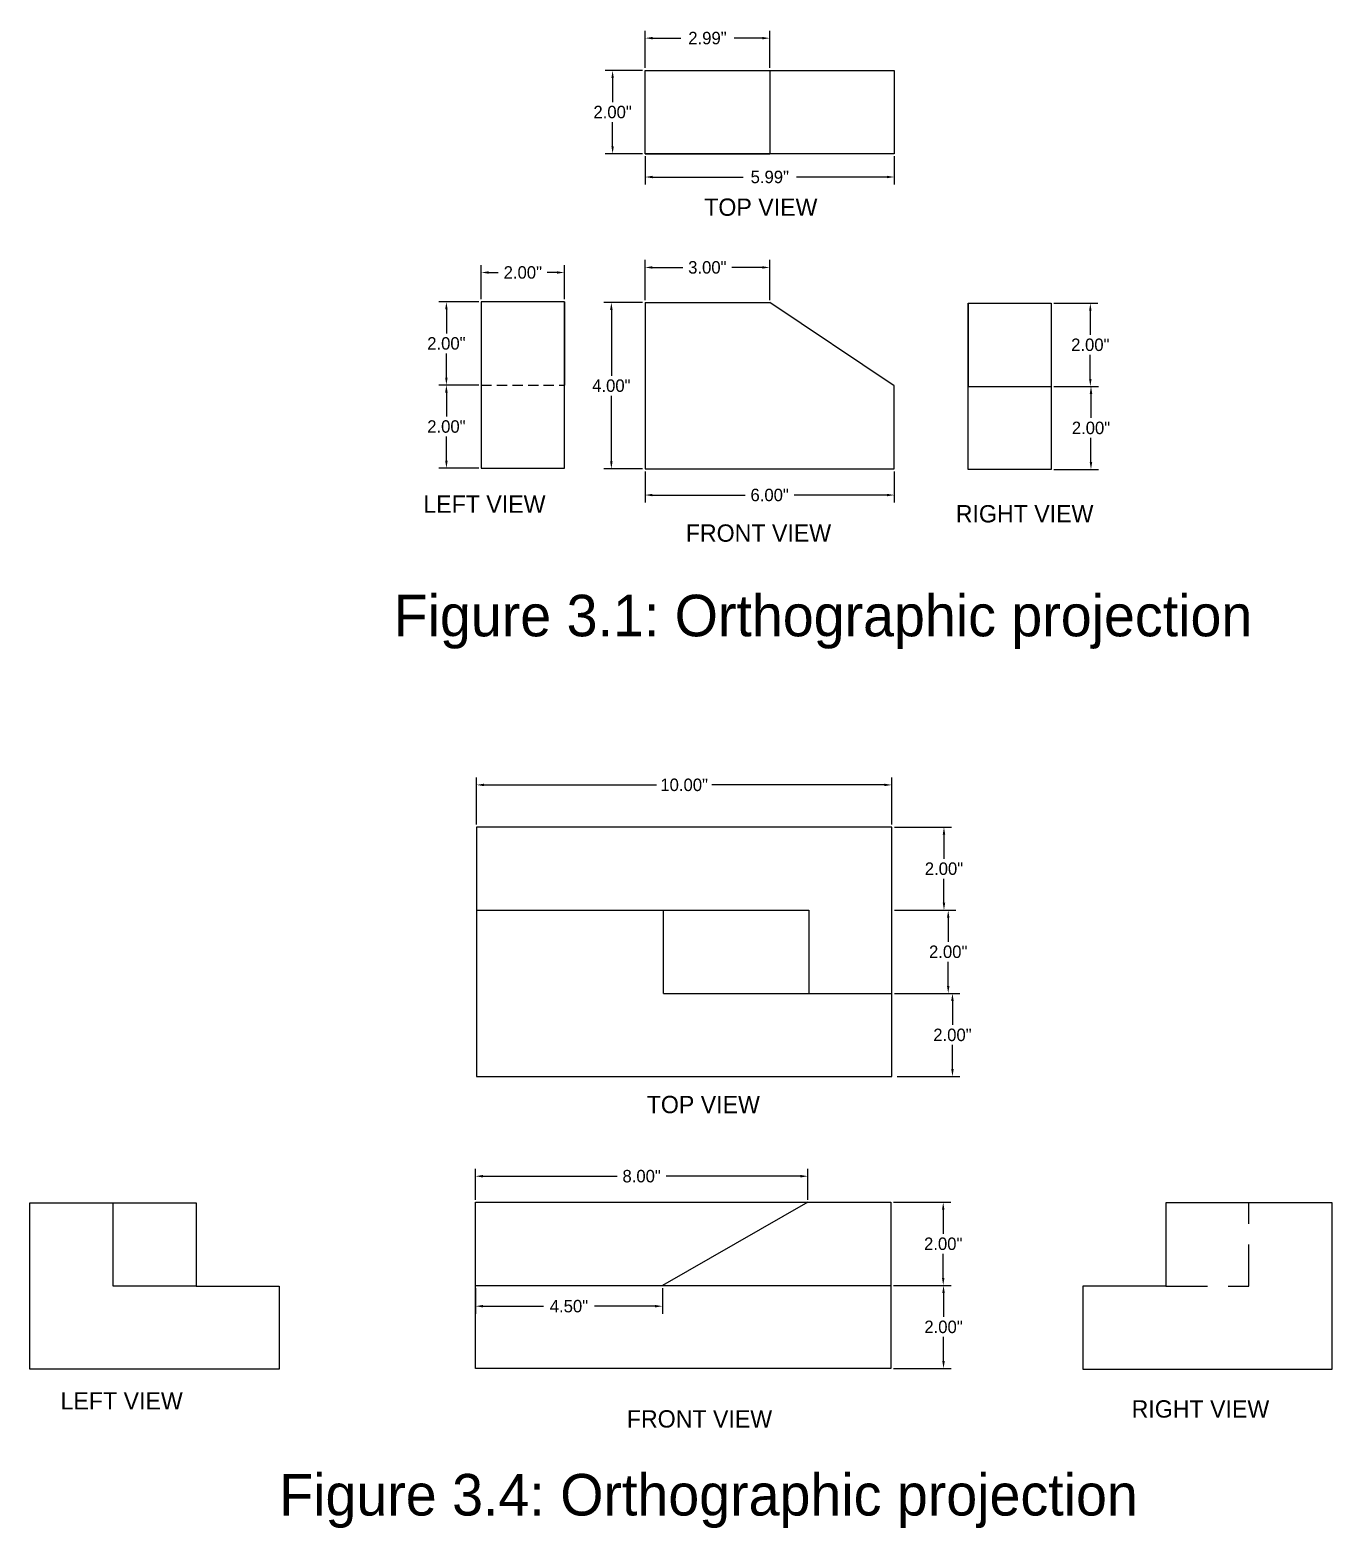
# Model space of a CAD drawing. Header units: inches. Extents: x 4 to 531, y -296 to 303.
# Drawn here: x 3.88 to 35.22, y 87.91 to 123.97 of the extents above; entities that cross this region are included whole.
import ezdxf

# ---------------------------------------------------------------- set-up
doc = ezdxf.new("R2010")
doc.units = ezdxf.units.IN
doc.header["$MEASUREMENT"] = 0
for name, pattern in [('ACAD_ISO02W100', [15, 12, -3]), ('DASHED2', [0.375, 0.25, -0.125]), ('DASHEDX2', [1.5, 1, -0.5])]:
    doc.linetypes.add(name, pattern=pattern)
doc.dimstyles.new('DimInches', dxfattribs={"dimtxt": 0.3, "dimasz": 0.18, "dimexe": 0.18, "dimexo": 0.0625, "dimgap": 0.09, "dimtad": 0, "dimtih": 1, "dimtoh": 1, "dimzin": 0, "dimdsep": 46, "dimlunit": 3, "dimtxsty": 'Standard', "dimcen": 0.09, "dimclrt": 2, "dimadec": 0, "dimazin": 0, "dimtfac": 1, "dimtofl": 0, "dimtmove": 0, "dimatfit": 3, "dimfxl": 1, "dimtolj": 1, "dimtzin": 0, "dimarcsym": 0})

# ---------------------------------------------------------------- blocks, each defined once
blk = doc.blocks.new('*D127')
at = {"color": 0, "lineweight": -2}
for p, q in [((18.69, 123.052), (18.69, 123.949)), ((18.87, 123.769), (19.548, 123.769)), ((21.505, 123.769), (20.828, 123.769)), ((21.685, 123.057), (21.685, 123.949))]:
    blk.add_line(p, q, dxfattribs=at)
at = {"color": 0}
for points in [[(18.87, 123.799), (18.87, 123.739), (18.69, 123.769)], [(21.505, 123.799), (21.505, 123.739), (21.685, 123.769)]]:
    blk.add_solid(points, dxfattribs=at)
at = {"layer": 'Defpoints', "color": 0}
for p in [(21.685, 123.769), (18.69, 122.989), (21.685, 122.994)]:
    blk.add_point(p, dxfattribs=at)
at = {"color": 2, "insert": (20.188, 123.769), "char_height": 0.3, "attachment_point": 5}
blk.add_mtext('\\A1;2.99"', dxfattribs=at)
blk = doc.blocks.new('*D128')
at = {"color": 0, "lineweight": -2}
for p, q in [((18.628, 122.989), (17.725, 122.989)), ((17.905, 122.809), (17.905, 122.229)), ((17.905, 121.169), (17.905, 121.749)), ((18.628, 120.989), (17.725, 120.989))]:
    blk.add_line(p, q, dxfattribs=at)
at = {"color": 0}
for points in [[(17.875, 122.809), (17.935, 122.809), (17.905, 122.989)], [(17.875, 121.169), (17.935, 121.169), (17.905, 120.989)]]:
    blk.add_solid(points, dxfattribs=at)
at = {"layer": 'Defpoints', "color": 0}
for p in [(18.69, 122.989), (17.905, 120.989), (18.69, 120.989)]:
    blk.add_point(p, dxfattribs=at)
at = {"color": 2, "insert": (17.905, 121.989), "char_height": 0.3, "attachment_point": 5}
blk.add_mtext('\\A1;2.00"', dxfattribs=at)
blk = doc.blocks.new('*D129')
at = {"color": 0, "lineweight": -2}
for p, q in [((28.521, 117.388), (29.582, 117.388)), ((29.402, 117.208), (29.402, 116.628)), ((29.402, 115.568), (29.402, 116.148)), ((28.521, 115.388), (29.582, 115.388))]:
    blk.add_line(p, q, dxfattribs=at)
at = {"color": 0}
for points in [[(29.372, 117.208), (29.432, 117.208), (29.402, 117.388)], [(29.372, 115.568), (29.432, 115.568), (29.402, 115.388)]]:
    blk.add_solid(points, dxfattribs=at)
at = {"layer": 'Defpoints', "color": 0}
for p in [(28.459, 117.388), (28.459, 115.388), (29.402, 115.388)]:
    blk.add_point(p, dxfattribs=at)
at = {"color": 2, "insert": (29.402, 116.388), "char_height": 0.3, "attachment_point": 5}
blk.add_mtext('\\A1;2.00"', dxfattribs=at)
blk = doc.blocks.new('*D130')
at = {"color": 0, "lineweight": -2}
for p, q in [((28.521, 115.388), (29.598, 115.388)), ((29.418, 115.208), (29.418, 114.628)), ((29.418, 113.568), (29.418, 114.148)), ((28.521, 113.388), (29.598, 113.388))]:
    blk.add_line(p, q, dxfattribs=at)
at = {"color": 0}
for points in [[(29.388, 115.208), (29.448, 115.208), (29.418, 115.388)], [(29.388, 113.568), (29.448, 113.568), (29.418, 113.388)]]:
    blk.add_solid(points, dxfattribs=at)
at = {"layer": 'Defpoints', "color": 0}
for p in [(28.459, 115.388), (28.459, 113.388), (29.418, 113.388)]:
    blk.add_point(p, dxfattribs=at)
at = {"color": 2, "insert": (29.418, 114.388), "char_height": 0.3, "attachment_point": 5}
blk.add_mtext('\\A1;2.00"', dxfattribs=at)
blk = doc.blocks.new('*D131')
at = {"color": 0, "lineweight": -2}
for p, q in [((18.685, 113.342), (18.685, 112.594)), ((24.685, 113.342), (24.685, 112.594)), ((18.865, 112.774), (21.095, 112.774)), ((24.505, 112.774), (22.275, 112.774))]:
    blk.add_line(p, q, dxfattribs=at)
at = {"color": 0}
for points in [[(18.865, 112.804), (18.865, 112.744), (18.685, 112.774)], [(24.505, 112.804), (24.505, 112.744), (24.685, 112.774)]]:
    blk.add_solid(points, dxfattribs=at)
at = {"layer": 'Defpoints', "color": 0}
for p in [(18.685, 113.405), (24.685, 113.405), (24.685, 112.774)]:
    blk.add_point(p, dxfattribs=at)
at = {"color": 2, "insert": (21.685, 112.774), "char_height": 0.3, "attachment_point": 5}
blk.add_mtext('\\A1;6.00"', dxfattribs=at)
blk = doc.blocks.new('*D132')
at = {"color": 0, "lineweight": -2}
for p, q in [((18.69, 120.927), (18.69, 120.247)), ((24.685, 120.927), (24.685, 120.247)), ((18.87, 120.427), (21.048, 120.427)), ((24.505, 120.427), (22.328, 120.427))]:
    blk.add_line(p, q, dxfattribs=at)
at = {"color": 0}
for points in [[(18.87, 120.457), (18.87, 120.397), (18.69, 120.427)], [(24.505, 120.457), (24.505, 120.397), (24.685, 120.427)]]:
    blk.add_solid(points, dxfattribs=at)
at = {"layer": 'Defpoints', "color": 0}
for p in [(18.69, 120.989), (24.685, 120.989), (24.685, 120.427)]:
    blk.add_point(p, dxfattribs=at)
at = {"color": 2, "insert": (21.688, 120.427), "char_height": 0.3, "attachment_point": 5}
blk.add_mtext('\\A1;5.99"', dxfattribs=at)
blk = doc.blocks.new('*D133')
at = {"color": 0, "lineweight": -2}
for p, q in [((18.685, 117.467), (18.685, 118.431)), ((18.865, 118.251), (19.595, 118.251)), ((21.505, 118.251), (20.775, 118.251)), ((21.685, 117.467), (21.685, 118.431))]:
    blk.add_line(p, q, dxfattribs=at)
at = {"color": 0}
for points in [[(18.865, 118.281), (18.865, 118.221), (18.685, 118.251)], [(21.505, 118.281), (21.505, 118.221), (21.685, 118.251)]]:
    blk.add_solid(points, dxfattribs=at)
at = {"layer": 'Defpoints', "color": 0}
for p in [(21.685, 118.251), (18.685, 117.405), (21.685, 117.405)]:
    blk.add_point(p, dxfattribs=at)
at = {"color": 2, "insert": (20.185, 118.251), "char_height": 0.3, "attachment_point": 5}
blk.add_mtext('\\A1;3.00"', dxfattribs=at)
blk = doc.blocks.new('*D134')
at = {"color": 0, "lineweight": -2}
for p, q in [((18.623, 117.405), (17.695, 117.405)), ((17.875, 117.225), (17.875, 115.645)), ((17.875, 113.585), (17.875, 115.165)), ((18.623, 113.405), (17.695, 113.405))]:
    blk.add_line(p, q, dxfattribs=at)
at = {"color": 0}
for points in [[(17.845, 117.225), (17.905, 117.225), (17.875, 117.405)], [(17.845, 113.585), (17.905, 113.585), (17.875, 113.405)]]:
    blk.add_solid(points, dxfattribs=at)
at = {"layer": 'Defpoints', "color": 0}
for p in [(18.685, 117.405), (17.875, 113.405), (18.685, 113.405)]:
    blk.add_point(p, dxfattribs=at)
at = {"color": 2, "insert": (17.875, 115.405), "char_height": 0.3, "attachment_point": 5}
blk.add_mtext('\\A1;4.00"', dxfattribs=at)
blk = doc.blocks.new('*D135')
at = {"color": 0, "lineweight": -2}
for p, q in [((14.682, 117.421), (13.725, 117.421)), ((13.905, 117.241), (13.905, 116.661)), ((13.905, 115.601), (13.905, 116.181)), ((14.682, 115.421), (13.725, 115.421))]:
    blk.add_line(p, q, dxfattribs=at)
at = {"color": 0}
for points in [[(13.875, 117.241), (13.935, 117.241), (13.905, 117.421)], [(13.875, 115.601), (13.935, 115.601), (13.905, 115.421)]]:
    blk.add_solid(points, dxfattribs=at)
at = {"layer": 'Defpoints', "color": 0}
for p in [(14.744, 117.421), (13.905, 115.421), (14.744, 115.421)]:
    blk.add_point(p, dxfattribs=at)
at = {"color": 2, "insert": (13.905, 116.421), "char_height": 0.3, "attachment_point": 5}
blk.add_mtext('\\A1;2.00"', dxfattribs=at)
blk = doc.blocks.new('*D136')
at = {"color": 0, "lineweight": -2}
for p, q in [((14.619, 115.421), (13.725, 115.421)), ((13.905, 115.241), (13.905, 114.661)), ((13.905, 113.601), (13.905, 114.181)), ((14.682, 113.421), (13.725, 113.421))]:
    blk.add_line(p, q, dxfattribs=at)
at = {"color": 0}
for points in [[(13.875, 115.241), (13.935, 115.241), (13.905, 115.421)], [(13.875, 113.601), (13.935, 113.601), (13.905, 113.421)]]:
    blk.add_solid(points, dxfattribs=at)
at = {"layer": 'Defpoints', "color": 0}
for p in [(14.682, 115.421), (13.905, 113.421), (14.744, 113.421)]:
    blk.add_point(p, dxfattribs=at)
at = {"color": 2, "insert": (13.905, 114.421), "char_height": 0.3, "attachment_point": 5}
blk.add_mtext('\\A1;2.00"', dxfattribs=at)
blk = doc.blocks.new('*D137')
at = {"color": 0, "lineweight": -2}
for p, q in [((14.744, 117.484), (14.744, 118.309)), ((16.744, 117.484), (16.744, 118.309)), ((14.924, 118.129), (15.154, 118.129)), ((16.564, 118.129), (16.334, 118.129))]:
    blk.add_line(p, q, dxfattribs=at)
at = {"color": 0}
for points in [[(14.924, 118.159), (14.924, 118.099), (14.744, 118.129)], [(16.564, 118.159), (16.564, 118.099), (16.744, 118.129)]]:
    blk.add_solid(points, dxfattribs=at)
at = {"layer": 'Defpoints', "color": 0}
for p in [(16.744, 118.129), (14.744, 117.421), (16.744, 117.421)]:
    blk.add_point(p, dxfattribs=at)
at = {"color": 2, "insert": (15.744, 118.129), "char_height": 0.3, "attachment_point": 5}
blk.add_mtext('\\A1;2.00"', dxfattribs=at)
blk = doc.blocks.new('*D167')
at = {"color": 0, "lineweight": -2}
for p, q in [((14.627, 104.844), (14.627, 105.978)), ((14.807, 105.798), (18.962, 105.798)), ((24.447, 105.798), (20.292, 105.798)), ((24.627, 104.844), (24.627, 105.978))]:
    blk.add_line(p, q, dxfattribs=at)
at = {"color": 0}
for points in [[(14.807, 105.828), (14.807, 105.768), (14.627, 105.798)], [(24.447, 105.828), (24.447, 105.768), (24.627, 105.798)]]:
    blk.add_solid(points, dxfattribs=at)
at = {"layer": 'Defpoints', "color": 0}
for p in [(24.627, 105.798), (14.627, 104.781), (24.627, 104.781)]:
    blk.add_point(p, dxfattribs=at)
at = {"color": 2, "insert": (19.627, 105.798), "char_height": 0.3, "attachment_point": 5}
blk.add_mtext('\\A1;10.00"', dxfattribs=at)
blk = doc.blocks.new('*D168')
at = {"color": 0, "lineweight": -2}
for p, q in [((24.689, 104.781), (26.06, 104.781)), ((25.88, 104.601), (25.88, 104.021)), ((25.88, 102.961), (25.88, 103.541)), ((24.689, 102.781), (26.06, 102.781))]:
    blk.add_line(p, q, dxfattribs=at)
at = {"color": 0}
for points in [[(25.85, 104.601), (25.91, 104.601), (25.88, 104.781)], [(25.85, 102.961), (25.91, 102.961), (25.88, 102.781)]]:
    blk.add_solid(points, dxfattribs=at)
at = {"layer": 'Defpoints', "color": 0}
for p in [(24.627, 104.781), (24.627, 102.781), (25.88, 102.781)]:
    blk.add_point(p, dxfattribs=at)
at = {"color": 2, "insert": (25.88, 103.781), "char_height": 0.3, "attachment_point": 5}
blk.add_mtext('\\A1;2.00"', dxfattribs=at)
blk = doc.blocks.new('*D169')
at = {"color": 0, "lineweight": -2}
for p, q in [((24.752, 102.781), (26.162, 102.781)), ((25.982, 102.601), (25.982, 102.021)), ((25.982, 100.961), (25.982, 101.541)), ((24.689, 100.781), (26.162, 100.781))]:
    blk.add_line(p, q, dxfattribs=at)
at = {"color": 0}
for points in [[(25.952, 102.601), (26.012, 102.601), (25.982, 102.781)], [(25.952, 100.961), (26.012, 100.961), (25.982, 100.781)]]:
    blk.add_solid(points, dxfattribs=at)
at = {"layer": 'Defpoints', "color": 0}
for p in [(24.689, 102.781), (24.627, 100.781), (25.982, 100.781)]:
    blk.add_point(p, dxfattribs=at)
at = {"color": 2, "insert": (25.982, 101.781), "char_height": 0.3, "attachment_point": 5}
blk.add_mtext('\\A1;2.00"', dxfattribs=at)
blk = doc.blocks.new('*D170')
at = {"color": 0, "lineweight": -2}
for p, q in [((24.752, 100.781), (26.264, 100.781)), ((26.084, 100.601), (26.084, 100.021)), ((26.084, 98.961), (26.084, 99.541)), ((24.752, 98.781), (26.264, 98.781))]:
    blk.add_line(p, q, dxfattribs=at)
at = {"color": 0}
for points in [[(26.054, 100.601), (26.114, 100.601), (26.084, 100.781)], [(26.054, 98.961), (26.114, 98.961), (26.084, 98.781)]]:
    blk.add_solid(points, dxfattribs=at)
at = {"layer": 'Defpoints', "color": 0}
for p in [(24.689, 100.781), (24.689, 98.781), (26.084, 98.781)]:
    blk.add_point(p, dxfattribs=at)
at = {"color": 2, "insert": (26.084, 99.781), "char_height": 0.3, "attachment_point": 5}
blk.add_mtext('\\A1;2.00"', dxfattribs=at)
blk = doc.blocks.new('*D175')
at = {"color": 0, "lineweight": -2}
for p, q in [((24.667, 95.754), (26.042, 95.754)), ((25.862, 95.574), (25.862, 94.994)), ((25.862, 93.934), (25.862, 94.514)), ((24.667, 93.754), (26.042, 93.754))]:
    blk.add_line(p, q, dxfattribs=at)
at = {"color": 0}
for points in [[(25.832, 95.574), (25.892, 95.574), (25.862, 95.754)], [(25.832, 93.934), (25.892, 93.934), (25.862, 93.754)]]:
    blk.add_solid(points, dxfattribs=at)
at = {"layer": 'Defpoints', "color": 0}
for p in [(24.604, 95.754), (24.604, 93.754), (25.862, 93.754)]:
    blk.add_point(p, dxfattribs=at)
at = {"color": 2, "insert": (25.862, 94.754), "char_height": 0.3, "attachment_point": 5}
blk.add_mtext('\\A1;2.00"', dxfattribs=at)
blk = doc.blocks.new('*D176')
at = {"color": 0, "lineweight": -2}
for p, q in [((24.729, 93.754), (26.049, 93.754)), ((25.869, 93.574), (25.869, 92.994)), ((25.869, 91.934), (25.869, 92.514)), ((24.667, 91.754), (26.049, 91.754))]:
    blk.add_line(p, q, dxfattribs=at)
at = {"color": 0}
for points in [[(25.839, 93.574), (25.899, 93.574), (25.869, 93.754)], [(25.839, 91.934), (25.899, 91.934), (25.869, 91.754)]]:
    blk.add_solid(points, dxfattribs=at)
at = {"layer": 'Defpoints', "color": 0}
for p in [(24.667, 93.754), (25.869, 93.754), (24.604, 91.754)]:
    blk.add_point(p, dxfattribs=at)
at = {"color": 2, "insert": (25.869, 92.754), "char_height": 0.3, "attachment_point": 5}
blk.add_mtext('\\A1;2.00"', dxfattribs=at)
blk = doc.blocks.new('*D177')
at = {"color": 0, "lineweight": -2}
for p, q in [((14.604, 95.816), (14.604, 96.561)), ((14.784, 96.381), (18.014, 96.381)), ((22.424, 96.381), (19.194, 96.381)), ((22.604, 95.816), (22.604, 96.561))]:
    blk.add_line(p, q, dxfattribs=at)
at = {"color": 0}
for points in [[(14.784, 96.411), (14.784, 96.351), (14.604, 96.381)], [(22.424, 96.411), (22.424, 96.351), (22.604, 96.381)]]:
    blk.add_solid(points, dxfattribs=at)
at = {"layer": 'Defpoints', "color": 0}
for p in [(22.604, 96.381), (14.604, 95.754), (22.604, 95.754)]:
    blk.add_point(p, dxfattribs=at)
at = {"color": 2, "insert": (18.604, 96.381), "char_height": 0.3, "attachment_point": 5}
blk.add_mtext('\\A1;8.00"', dxfattribs=at)
blk = doc.blocks.new('*D178')
at = {"color": 0, "lineweight": -2}
for p, q in [((14.604, 93.691), (14.604, 93.073)), ((19.104, 93.691), (19.104, 93.073)), ((14.784, 93.253), (16.239, 93.253)), ((18.924, 93.253), (17.469, 93.253))]:
    blk.add_line(p, q, dxfattribs=at)
at = {"color": 0}
for points in [[(14.784, 93.283), (14.784, 93.223), (14.604, 93.253)], [(18.924, 93.283), (18.924, 93.223), (19.104, 93.253)]]:
    blk.add_solid(points, dxfattribs=at)
at = {"layer": 'Defpoints', "color": 0}
for p in [(14.604, 93.754), (19.104, 93.754), (19.104, 93.253)]:
    blk.add_point(p, dxfattribs=at)
at = {"color": 2, "insert": (16.854, 93.253), "char_height": 0.3, "attachment_point": 5}
blk.add_mtext('\\A1;4.50"', dxfattribs=at)

msp = doc.modelspace()

# ---------------------------------------------------------------- linework, layer by layer
for p, q in [((18.685, 122.989), (21.685, 122.989)), ((18.69, 120.989), (18.69, 122.989)), ((21.685, 122.994), (21.685, 120.994)), ((21.685, 122.989), (24.685, 122.989)), ((24.685, 122.989), (24.685, 120.989)), ((24.685, 120.989), (18.685, 120.989)), ((18.685, 120.989), (18.69, 120.989)), ((18.69, 120.989), (18.685, 120.989)), ((18.685, 120.989), (21.685, 120.989)), ((18.69, 120.989), (18.69, 120.989)), ((21.685, 120.989), (21.685, 120.989)), ((16.744, 117.421), (14.744, 117.421)), ((14.744, 117.421), (14.744, 115.421)), ((16.744, 113.421), (16.744, 117.421)), ((16.744, 117.421), (16.744, 117.421)), ((18.685, 117.405), (21.685, 117.405)), ((18.685, 117.405), (18.685, 113.405)), ((21.685, 117.405), (21.685, 117.405)), ((24.685, 115.405), (21.685, 117.405)), ((21.685, 117.405), (21.685, 117.405)), ((26.459, 113.388), (26.459, 117.388)), ((26.459, 117.388), (26.459, 117.388)), ((26.459, 117.388), (28.459, 117.388)), ((26.459, 113.388), (26.459, 117.388)), ((26.459, 117.388), (26.459, 117.388)), ((28.459, 117.388), (28.459, 115.388)), ((14.744, 115.421), (14.744, 113.421)), ((24.685, 113.405), (24.685, 115.405)), ((26.459, 115.388), (28.459, 115.388)), ((28.459, 115.388), (28.459, 113.388)), ((14.744, 113.421), (16.744, 113.421)), ((18.685, 113.405), (24.685, 113.405)), ((28.459, 113.388), (26.459, 113.388)), ((14.627, 104.781), (14.627, 102.781)), ((24.627, 104.781), (14.627, 104.781)), ((24.627, 102.781), (24.627, 104.781)), ((14.627, 102.781), (14.627, 100.781)), ((14.627, 102.781), (22.627, 102.781)), ((19.127, 100.781), (19.127, 102.781)), ((22.627, 102.781), (22.627, 100.781)), ((24.627, 100.781), (24.627, 102.781)), ((14.627, 100.781), (14.627, 98.781)), ((19.127, 100.781), (24.627, 100.781)), ((24.627, 98.781), (24.627, 100.781)), ((14.627, 98.781), (24.627, 98.781)), ((3.883, 93.738), (3.883, 95.738)), ((3.883, 95.738), (5.883, 95.738)), ((5.883, 95.738), (7.883, 95.738)), ((5.883, 93.738), (5.883, 95.738)), ((7.883, 95.738), (7.883, 93.738)), ((14.604, 93.754), (14.604, 95.754)), ((14.604, 95.754), (22.604, 95.754)), ((22.604, 95.754), (19.104, 93.754)), ((22.604, 95.754), (24.604, 95.754)), ((24.604, 95.754), (24.604, 93.754)), ((33.219, 95.738), (31.219, 95.738)), ((31.219, 95.738), (31.219, 93.738)), ((35.219, 95.738), (33.219, 95.738)), ((35.219, 93.738), (35.219, 95.738)), ((3.883, 91.738), (3.883, 93.738)), ((7.883, 93.738), (5.883, 93.738)), ((7.883, 93.738), (9.883, 93.738)), ((9.883, 93.738), (9.883, 91.738)), ((9.883, 93.738), (9.883, 91.738)), ((14.604, 91.754), (14.604, 93.754)), ((14.604, 93.754), (19.104, 93.754)), ((19.104, 93.754), (24.604, 93.754)), ((24.604, 93.754), (24.604, 91.754)), ((31.219, 93.738), (29.219, 93.738)), ((29.219, 93.738), (29.219, 91.738)), ((35.219, 91.738), (35.219, 93.738)), ((5.883, 91.738), (3.883, 91.738)), ((7.883, 91.738), (5.883, 91.738)), ((9.883, 91.738), (7.883, 91.738)), ((24.604, 91.754), (14.604, 91.754)), ((29.219, 91.738), (31.219, 91.738)), ((31.219, 91.738), (33.219, 91.738)), ((33.219, 91.738), (35.219, 91.738))]:
    msp.add_line(p, q)
at = {"linetype": 'ACAD_ISO02W100'}
for p, q in [((16.744, 117.421), (16.744, 115.421)), ((26.459, 117.388), (26.459, 115.388)), ((26.459, 117.388), (26.459, 115.388))]:
    msp.add_line(p, q, dxfattribs=at)
at = {"linetype": 'DASHED2'}
msp.add_line((14.744, 115.421), (16.744, 115.421), dxfattribs=at)
at = {"linetype": 'DASHEDX2'}
for p, q in [((33.219, 93.738), (33.219, 95.738)), ((31.219, 93.738), (33.219, 93.738))]:
    msp.add_line(p, q, dxfattribs=at)

# ---------------------------------------------------------------- texts
for s, insert, char_height, width, attachment_point in [('TOP VIEW', (20.11, 119.91), 0.4167, 3.34804, 1), ('LEFT VIEW', (13.349, 112.763), 0.4167, 3.84205, 1), ('RIGHT VIEW', (26.164, 112.532), 0.4167, 4.07152, 1), ('FRONT VIEW', (19.666, 112.067), 0.4167, 4.48736, 1), ('Figure 3.1: Orthographic projection', (22.968, 110.374), 1, 33.07097, 2), ('TOP VIEW', (18.726, 98.315), 0.4167, 3.34804, 1), ('LEFT VIEW', (4.619, 91.184), 0.4167, 3.84205, 1), ('RIGHT VIEW', (30.396, 90.989), 0.4167, 4.07152, 1), ('FRONT VIEW', (18.247, 90.75), 0.4167, 4.48736, 1), ('Figure 3.4: Orthographic projection', (20.213, 89.216), 1, 33.07097, 2)]:
    msp.add_mtext(s, dxfattribs=dict(insert=insert, char_height=char_height, width=width, attachment_point=attachment_point))

# ---------------------------------------------------------------- dimensions: what is measured, and where the dimension line sits
for base, p1, p2, picture, middle in [((21.685, 123.7692), (18.6903, 122.9893), (21.685, 122.9945), '*D127', (20.1877, 123.7692)), ((24.685, 120.427), (18.6903, 120.9893), (24.685, 120.9893), '*D132', (21.6877, 120.427)), ((16.744, 118.129), (14.744, 117.421), (16.744, 117.421), '*D137', (15.744, 118.129)), ((21.685, 118.251), (18.685, 117.405), (21.685, 117.405), '*D133', (20.185, 118.251)), ((24.685, 112.774), (18.685, 113.405), (24.685, 113.405), '*D131', (21.685, 112.774)), ((24.627, 105.798), (14.627, 104.781), (24.627, 104.781), '*D167', (19.627, 105.798)), ((22.604, 96.381), (14.604, 95.754), (22.604, 95.754), '*D177', (18.604, 96.381)), ((19.104, 93.253), (14.604, 93.754), (19.104, 93.754), '*D178', (16.854, 93.253))]:
    dim = msp.add_linear_dim(base=base, p1=p1, p2=p2, dimstyle='DimInches')
    dim.commit()
    dim.dimension.update_dxf_attribs({"geometry": picture, "text_midpoint": middle})
for base, p1, p2, picture, middle in [((17.905, 120.989), (18.69, 122.989), (18.69, 120.989), '*D128', (17.905, 121.989)), ((13.905, 115.421), (14.744, 117.421), (14.744, 115.421), '*D135', (13.905, 116.421)), ((17.875, 113.405), (18.685, 117.405), (18.685, 113.405), '*D134', (17.875, 115.405)), ((29.402, 115.388), (28.459, 117.388), (28.459, 115.388), '*D129', (29.402, 116.388)), ((13.905, 113.421), (14.682, 115.421), (14.744, 113.421), '*D136', (13.905, 114.421)), ((29.418, 113.388), (28.459, 115.388), (28.459, 113.388), '*D130', (29.418, 114.388)), ((25.88, 102.781), (24.627, 104.781), (24.627, 102.781), '*D168', (25.88, 103.781)), ((25.982, 100.781), (24.689, 102.781), (24.627, 100.781), '*D169', (25.982, 101.781)), ((26.084, 98.781), (24.689, 100.781), (24.689, 98.781), '*D170', (26.084, 99.781)), ((25.862, 93.754), (24.604, 95.754), (24.604, 93.754), '*D175', (25.862, 94.754)), ((25.869, 93.754), (24.604, 91.754), (24.667, 93.754), '*D176', (25.869, 92.754))]:
    dim = msp.add_linear_dim(base=base, p1=p1, p2=p2, angle=90, dimstyle='DimInches')
    dim.commit()
    dim.dimension.update_dxf_attribs({"geometry": picture, "text_midpoint": middle})

doc.saveas('drawing.dxf')
